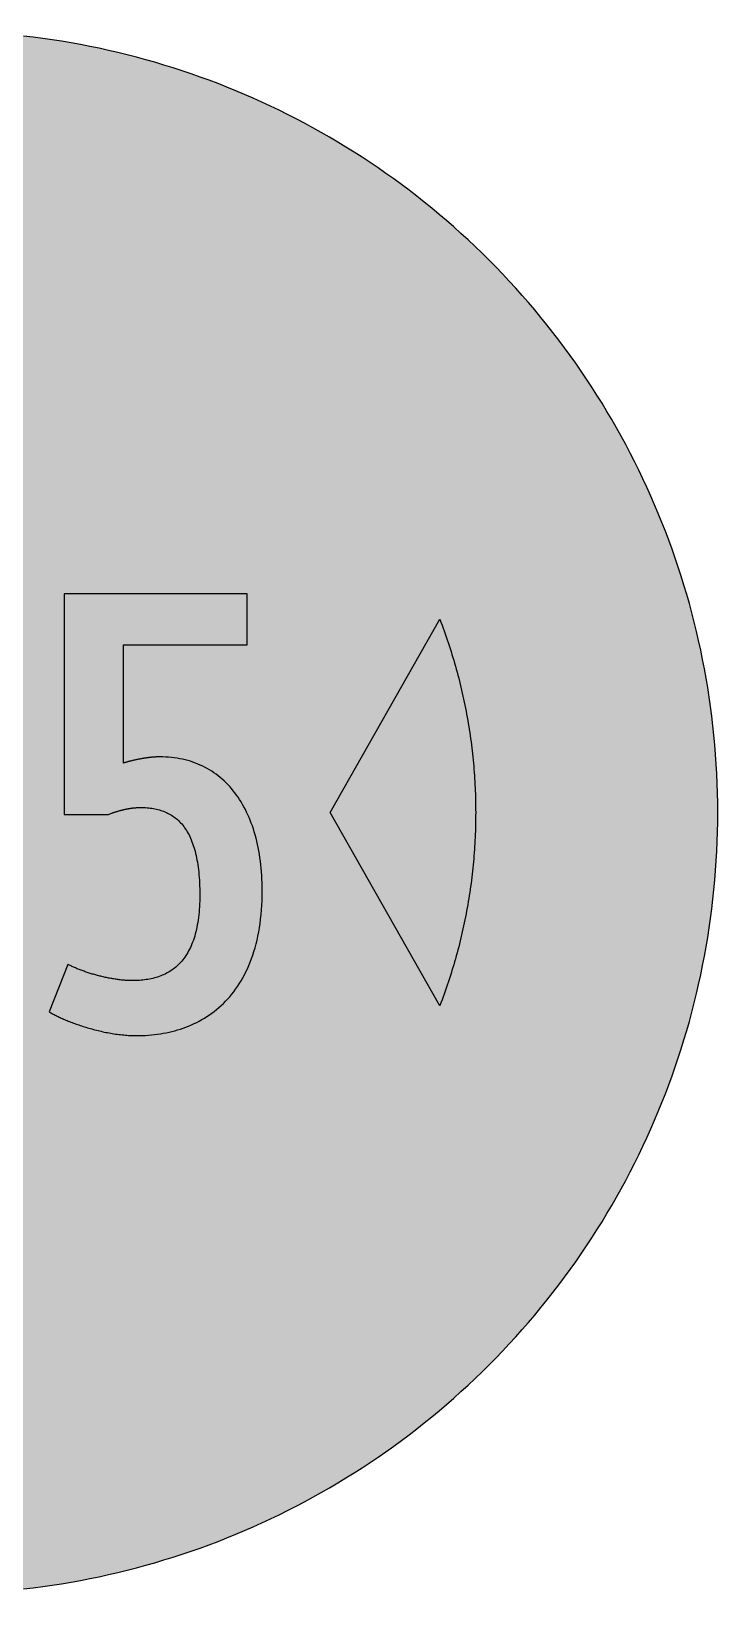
# Model space of a CAD drawing. Header units: millimetres. Extents: x 0 to 212, y 0 to 212.
# Drawn here: x 118.7 to 211.7, y 0.1 to 211.7 of the extents above; entities that cross this region are included whole.
import ezdxf

# ---------------------------------------------------------------- set-up
doc = ezdxf.new("R2010")
doc.units = ezdxf.units.MM

msp = doc.modelspace()

# ---------------------------------------------------------------- hatches: boundary and pattern name
for color, points in [(254, [(211.7189, 105.8869), (211.709, 107.2007), (211.6861, 108.5139), (211.6455, 109.8245), (211.5871, 111.1326), (211.5134, 112.4407), (211.4245, 113.7437), (211.3204, 115.0468), (211.201, 116.3447), (211.0638, 117.6426), (210.9114, 118.9355), (210.7413, 120.2258), (210.5584, 121.5136), (210.3577, 122.7988), (210.1418, 124.079), (209.9107, 125.3566), (209.6643, 126.6292), (209.4027, 127.8992), (209.1258, 129.1641), (208.8337, 130.4239), (208.5264, 131.6812), (208.2038, 132.936), (207.866, 134.1831), (207.5104, 135.4277), (207.1421, 136.6647), (206.7611, 137.8991), (206.3623, 139.1285), (205.9483, 140.3502), (205.5216, 141.5694), (205.0771, 142.781), (204.6199, 143.9901), (204.1474, 145.1915), (203.6623, 146.3853), (203.1619, 147.574), (202.6463, 148.7576), (202.1154, 149.9362), (201.5693, 151.1046), (201.0105, 152.2705), (200.439, 153.4262), (199.8523, 154.5768), (199.2503, 155.7198), (198.6356, 156.8577), (198.0057, 157.9855), (197.3605, 159.1081), (196.7052, 160.2232), (196.0321, 161.3281), (195.3489, 162.4279), (194.6504, 163.5176), (193.9366, 164.6022), (193.2102, 165.6766), (192.471, 166.7434), (191.7167, 167.8), (190.9521, 168.849), (190.1698, 169.8904), (189.3773, 170.9217), (188.5696, 171.9428), (187.7517, 172.9562), (186.9161, 173.9621), (186.0702, 174.9552), (185.2117, 175.9407), (184.338, 176.9161), (183.454, 177.8838), (182.5549, 178.8389), (181.643, 179.7837), (180.721, 180.7185), (179.7837, 181.643), (178.8389, 182.5549), (177.8838, 183.454), (176.9161, 184.338), (175.9407, 185.2117), (174.9552, 186.0702), (173.9621, 186.9161), (172.9562, 187.7492), (171.9428, 188.5696), (170.9217, 189.3773), (169.8904, 190.1698), (168.849, 190.9496), (167.8, 191.7167), (166.7408, 192.471), (165.6766, 193.2102), (164.6022, 193.9366), (163.5176, 194.6504), (162.4279, 195.3489), (161.3281, 196.0321), (160.2232, 196.7052), (159.1081, 197.3631), (157.9855, 198.0057), (156.8577, 198.6356), (155.7198, 199.2503), (154.5768, 199.8523), (153.4262, 200.439), (152.2705, 201.0131), (151.1046, 201.5719), (149.9362, 202.1154), (148.7576, 202.6463), (147.574, 203.1619), (146.3853, 203.6623), (145.1889, 204.15), (143.9875, 204.6199), (142.781, 205.0796), (141.5694, 205.5216), (140.3502, 205.9483), (139.1285, 206.3623), (137.8991, 206.7611), (136.6647, 207.1446), (135.4252, 207.5129), (134.1831, 207.866), (132.9334, 208.2038), (131.6812, 208.5264), (130.4239, 208.8337), (129.1641, 209.1284), (127.8966, 209.4052), (126.6292, 209.6668), (125.3541, 209.9132), (124.0765, 210.1444), (122.7963, 210.3603), (121.5136, 210.5584), (120.2258, 210.7438), (118.9355, 210.9114), (117.6401, 211.0638), (116.3447, 211.201), (115.0468, 211.3229), (113.7437, 211.4271), (112.4382, 211.516), (111.1326, 211.5896), (109.8245, 211.6455), (108.5113, 211.6861), (107.1982, 211.7115), (105.885, 211.7192), (104.5693, 211.7115), (103.2561, 211.6861), (101.9454, 211.6455), (100.6373, 211.5896), (99.3292, 211.516), (98.0262, 211.4271), (96.7232, 211.3229), (95.4253, 211.201), (94.1273, 211.0638), (92.8345, 210.9114), (91.5441, 210.7438), (90.2564, 210.5584), (88.9711, 210.3603), (87.691, 210.1444), (86.4133, 209.9132), (85.1408, 209.6668), (83.8708, 209.4052), (82.6059, 209.1284), (81.346, 208.8337), (80.0887, 208.5264), (78.834, 208.2038), (77.5868, 207.866), (76.3422, 207.5129), (75.1053, 207.1446), (73.8708, 206.7611), (72.6415, 206.3623), (71.4197, 205.9483), (70.2005, 205.5216), (68.9889, 205.0796), (67.7799, 204.6199), (66.5785, 204.15), (65.3847, 203.6623), (64.196, 203.1619), (63.0123, 202.6463), (61.8338, 202.1154), (60.6628, 201.5719), (59.4995, 201.0131), (58.3438, 200.439), (57.1932, 199.8523), (56.0502, 199.2503), (54.9123, 198.6356), (53.7845, 198.0057), (52.6618, 197.3631), (51.5468, 196.7052), (50.4419, 196.0321), (49.342, 195.3489), (48.2524, 194.6504), (47.1678, 193.9366), (46.0934, 193.2102), (45.0266, 192.471), (43.9699, 191.7167), (42.9209, 190.9496), (41.8795, 190.1698), (40.8483, 189.3773), (39.8272, 188.5696), (38.8137, 187.7492), (37.8079, 186.9161), (36.8148, 186.0702), (35.8292, 185.2117), (34.8539, 184.338), (33.8861, 183.454), (32.9311, 182.5549), (31.9862, 181.643), (31.049, 180.7185), (30.1269, 179.7837), (29.2151, 178.8389), (28.3159, 177.8838), (27.432, 176.9161), (26.5582, 175.9407), (25.6997, 174.9552), (24.8539, 173.9621), (24.0208, 172.9562), (23.2004, 171.9428), (22.3926, 170.9217), (21.6002, 169.8904), (20.8204, 168.849), (20.0533, 167.8), (19.2989, 166.7434), (18.5598, 165.6766), (17.8333, 164.6022), (17.1196, 163.5176), (16.4211, 162.4279), (15.7378, 161.3281), (15.0647, 160.2232), (14.4069, 159.1081), (13.7643, 157.9855), (13.1343, 156.8577), (12.5197, 155.7198), (11.9177, 154.5768), (11.3309, 153.4262), (10.7569, 152.2705), (10.1981, 151.1046), (9.6545, 149.9362), (9.1237, 148.7576), (8.6081, 147.574), (8.1077, 146.3853), (7.62, 145.1915), (7.1501, 143.9901), (6.6904, 142.781), (6.2484, 141.5694), (5.8217, 140.3502), (5.4077, 139.1285), (5.0089, 137.8991), (4.6253, 136.6647), (4.257, 135.4277), (3.904, 134.1831), (3.5662, 132.936), (3.2436, 131.6812), (2.9362, 130.4239), (2.6416, 129.1641), (2.3647, 127.8992), (2.1031, 126.6292), (1.8567, 125.3566), (1.6256, 124.079), (1.4097, 122.7988), (1.2116, 121.5136), (1.0262, 120.2258), (0.8585, 118.9355), (0.7061, 117.6426), (0.569, 116.3447), (0.447, 115.0468), (0.3429, 113.7437), (0.254, 112.4407), (0.1803, 111.1326), (0.1245, 109.8245), (0.0838, 108.5139), (0.0584, 107.2007), (0.0508, 105.885), (0.0584, 104.5718), (0.0838, 103.2586), (0.1245, 101.9454), (0.1803, 100.6373), (0.254, 99.3318), (0.3429, 98.0262), (0.447, 96.7232), (0.569, 95.4253), (0.7061, 94.1299), (0.8585, 92.8345), (1.0262, 91.5441), (1.2116, 90.2564), (1.4097, 88.9737), (1.6256, 87.6935), (1.8567, 86.4159), (2.1031, 85.1408), (2.3647, 83.8733), (2.6416, 82.6059), (2.9362, 81.346), (3.2436, 80.0887), (3.5662, 78.8365), (3.904, 77.5868), (4.257, 76.3448), (4.6253, 75.1053), (5.0089, 73.8708), (5.4077, 72.6415), (5.8217, 71.4197), (6.2484, 70.2005), (6.6904, 68.9889), (7.1501, 67.7824), (7.62, 66.581), (8.1077, 65.3847), (8.6081, 64.196), (9.1237, 63.0123), (9.6545, 61.8338), (10.1981, 60.6654), (10.7569, 59.4995), (11.3309, 58.3438), (11.9177, 57.1932), (12.5197, 56.0502), (13.1343, 54.9123), (13.7643, 53.7845), (14.4069, 52.6618), (15.0647, 51.5468), (15.7378, 50.4419), (16.4211, 49.342), (17.1196, 48.2524), (17.8333, 47.1678), (18.5598, 46.0934), (19.2989, 45.0291), (20.0533, 43.9699), (20.8204, 42.9209), (21.6002, 41.8795), (22.3926, 40.8483), (23.2004, 39.8272), (24.0208, 38.8137), (24.8539, 37.8079), (25.6997, 36.8148), (26.5582, 35.8292), (27.432, 34.8539), (28.3159, 33.8861), (29.2151, 32.9311), (30.1269, 31.9862), (31.049, 31.049), (31.9862, 30.1269), (32.9311, 29.2151), (33.8861, 28.3159), (34.8539, 27.432), (35.8292, 26.5582), (36.8148, 25.6997), (37.8079, 24.8539), (38.8137, 24.0182), (39.8272, 23.2004), (40.8483, 22.3926), (41.8795, 21.6002), (42.9209, 20.8178), (43.9699, 20.0533), (45.0266, 19.2989), (46.0934, 18.5598), (47.1678, 17.8333), (48.2524, 17.1196), (49.342, 16.4211), (50.4419, 15.7378), (51.5468, 15.0647), (52.6618, 14.4094), (53.7845, 13.7643), (54.9123, 13.1343), (56.0502, 12.5197), (57.1932, 11.9177), (58.3438, 11.3309), (59.4995, 10.7594), (60.6628, 10.2006), (61.8338, 9.6545), (63.0123, 9.1237), (64.196, 8.6081), (65.3847, 8.1077), (66.5785, 7.6225), (67.7799, 7.1501), (68.9889, 6.6929), (70.2005, 6.2484), (71.4197, 5.8217), (72.6415, 5.4077), (73.8708, 5.0089), (75.1053, 4.6279), (76.3422, 4.2596), (77.5868, 3.904), (78.834, 3.5662), (80.0887, 3.2436), (81.346, 2.9362), (82.6059, 2.6441), (83.8708, 2.3673), (85.1408, 2.1057), (86.4133, 1.8593), (87.691, 1.6281), (88.9711, 1.4122), (90.2564, 1.2116), (91.5441, 1.0287), (92.8345, 0.8585), (94.1273, 0.7061), (95.4253, 0.569), (96.7232, 0.4496), (98.0262, 0.3454), (99.3292, 0.2565), (100.6373, 0.1829), (101.9454, 0.1245), (103.2561, 0.0838), (104.5693, 0.061), (105.885, 0.0533), (107.1982, 0.061), (108.5113, 0.0838), (109.8245, 0.1245), (111.1326, 0.1829), (112.4382, 0.2565), (113.7437, 0.3454), (115.0468, 0.4496), (116.3447, 0.569), (117.6401, 0.7061), (118.9355, 0.8585), (120.2258, 1.0287), (121.5136, 1.2116), (122.7963, 1.4122), (124.0765, 1.6281), (125.3541, 1.8593), (126.6292, 2.1057), (127.8966, 2.3673), (129.1641, 2.6441), (130.4239, 2.9362), (131.6812, 3.2436), (132.9334, 3.5662), (134.1831, 3.904), (135.4252, 4.2596), (136.6647, 4.6279), (137.8991, 5.0089), (139.1285, 5.4077), (140.3502, 5.8217), (141.5694, 6.2484), (142.781, 6.6929), (143.9875, 7.1501), (145.1889, 7.6225), (146.3853, 8.1077), (147.574, 8.6081), (148.7576, 9.1237), (149.9362, 9.6545), (151.1046, 10.2006), (152.2705, 10.7594), (153.4262, 11.3309), (154.5768, 11.9177), (155.7198, 12.5197), (156.8577, 13.1343), (157.9855, 13.7643), (159.1081, 14.4094), (160.2232, 15.0647), (161.3281, 15.7378), (162.4279, 16.4211), (163.5176, 17.1196), (164.6022, 17.8333), (165.6766, 18.5598), (166.7408, 19.2989), (167.8, 20.0533), (168.849, 20.8178), (169.8904, 21.6002), (170.9217, 22.3926), (171.9428, 23.2004), (172.9562, 24.0182), (173.9621, 24.8539), (174.9552, 25.6997), (175.9407, 26.5582), (176.9161, 27.432), (177.8838, 28.3159), (178.8389, 29.2151), (179.7837, 30.1269), (180.721, 31.049), (181.643, 31.9862), (182.5549, 32.9311), (183.454, 33.8861), (184.338, 34.8539), (185.2117, 35.8292), (186.0702, 36.8148), (186.9161, 37.8079), (187.7517, 38.8137), (188.5696, 39.8272), (189.3773, 40.8483), (190.1698, 41.8795), (190.9521, 42.9209), (191.7167, 43.9699), (192.471, 45.0291), (193.2102, 46.0934), (193.9366, 47.1678), (194.6504, 48.2524), (195.3489, 49.342), (196.0321, 50.4419), (196.7052, 51.5468), (197.3605, 52.6618), (198.0057, 53.7845), (198.6356, 54.9123), (199.2503, 56.0502), (199.8523, 57.1932), (200.439, 58.3438), (201.0105, 59.4995), (201.5693, 60.6654), (202.1154, 61.8338), (202.6463, 63.0123), (203.1619, 64.196), (203.6623, 65.3847), (204.1474, 66.581), (204.6199, 67.7824), (205.0771, 68.9889), (205.5216, 70.2005), (205.9483, 71.4197), (206.3623, 72.6415), (206.7611, 73.8708), (207.1421, 75.1053), (207.5104, 76.3448), (207.866, 77.5868), (208.2038, 78.8365), (208.5264, 80.0887), (208.8337, 81.346), (209.1258, 82.6059), (209.4027, 83.8733), (209.6643, 85.1408), (209.9107, 86.4159), (210.1418, 87.6935), (210.3577, 88.9737), (210.5584, 90.2564), (210.7413, 91.5441), (210.9114, 92.8345), (211.0638, 94.1299), (211.201, 95.4253), (211.3204, 96.7232), (211.4245, 98.0262), (211.5134, 99.3318), (211.5871, 100.6373), (211.6455, 101.9454), (211.6861, 103.2586), (211.709, 104.5718), (211.7166, 105.885)]), (59, [(147.9518, 128.5776), (147.9518, 135.5203), (123.1441, 135.5203), (123.1441, 105.6319), (129.1551, 105.6319), (129.2327, 105.6615), (129.3114, 105.6919), (129.3901, 105.7224), (129.4689, 105.7529), (129.5476, 105.7808), (129.6264, 105.8113), (129.7026, 105.8393), (129.7813, 105.8647), (129.8575, 105.8926), (129.9337, 105.918), (130.0099, 105.9434), (130.0861, 105.9688), (130.1623, 105.9917), (130.2385, 106.0171), (130.3147, 106.0399), (130.3884, 106.0628), (130.462, 106.0831), (130.5382, 106.106), (130.6119, 106.1263), (130.683, 106.1466), (130.7567, 106.1669), (130.8303, 106.1872), (130.9014, 106.205), (130.9751, 106.2228), (131.0462, 106.2406), (131.1173, 106.2584), (131.1885, 106.2761), (131.257, 106.2914), (131.3282, 106.3066), (131.3967, 106.3219), (131.4679, 106.3371), (131.5364, 106.3498), (131.605, 106.365), (131.6711, 106.3777), (131.7396, 106.3904), (131.8057, 106.4031), (131.8717, 106.4133), (131.9378, 106.426), (132.0038, 106.4362), (132.0698, 106.4463), (132.1333, 106.4565), (132.1968, 106.4666), (132.2603, 106.4743), (132.3238, 106.4819), (132.3873, 106.492), (132.4483, 106.4971), (132.5118, 106.5047), (132.5728, 106.5124), (132.6312, 106.5174), (132.6921, 106.5251), (132.7506, 106.5301), (132.8115, 106.5352), (132.8699, 106.5378), (132.9258, 106.5428), (132.9842, 106.5479), (133.0401, 106.5505), (133.096, 106.553), (133.1519, 106.5555), (133.2078, 106.5581), (133.2611, 106.5581), (133.3144, 106.5606), (133.3678, 106.5606), (133.4211, 106.5632), (133.4719, 106.5632), (133.7005, 106.5606), (133.9291, 106.553), (134.1526, 106.5428), (134.3736, 106.5276), (134.5895, 106.5073), (134.8054, 106.4844), (135.0188, 106.4539), (135.2271, 106.4209), (135.4353, 106.3828), (135.6385, 106.3396), (135.8392, 106.2914), (136.0373, 106.238), (136.2329, 106.1796), (136.4259, 106.1161), (136.6139, 106.0475), (136.8019, 105.9713), (136.9847, 105.8926), (137.1625, 105.8088), (137.3403, 105.7173), (137.5131, 105.6208), (137.6832, 105.5192), (137.8509, 105.41), (138.016, 105.2982), (138.176, 105.1789), (138.3309, 105.0519), (138.4859, 104.9223), (138.6357, 104.7826), (138.7831, 104.6404), (138.9253, 104.4905), (139.065, 104.333), (139.2022, 104.1705), (139.3342, 104.0003), (139.4638, 103.825), (139.5908, 103.6422), (139.7127, 103.4542), (139.8295, 103.2561), (139.9438, 103.0554), (140.0556, 102.8446), (140.1623, 102.6262), (140.2639, 102.4026), (140.3629, 102.1715), (140.4595, 101.9327), (140.5509, 101.6889), (140.6398, 101.4349), (140.7211, 101.1733), (140.8024, 100.9066), (140.876, 100.6297), (140.9497, 100.3478), (141.0157, 100.0557), (141.0792, 99.7585), (141.1376, 99.4512), (141.1935, 99.1362), (141.2443, 98.8136), (141.29, 98.4809), (141.3332, 98.1431), (141.3713, 97.7951), (141.4043, 97.4395), (141.4323, 97.0763), (141.4577, 96.7029), (141.478, 96.3219), (141.4932, 95.9307), (141.5059, 95.5319), (141.5136, 95.1255), (141.5161, 94.709), (141.511, 94.2975), (141.5034, 93.8936), (141.4882, 93.4999), (141.4704, 93.1139), (141.445, 92.7379), (141.4145, 92.3696), (141.3789, 92.009), (141.3383, 91.6584), (141.29, 91.3155), (141.2392, 90.9803), (141.1834, 90.6551), (141.1199, 90.3376), (141.0538, 90.0278), (140.9827, 89.7255), (140.9065, 89.4334), (140.8252, 89.1464), (140.7389, 88.867), (140.6474, 88.5977), (140.5509, 88.3336), (140.4518, 88.0796), (140.3477, 87.8307), (140.2385, 87.5919), (140.1242, 87.3582), (140.0048, 87.1322), (139.8829, 86.9137), (139.7559, 86.7004), (139.6263, 86.4972), (139.4917, 86.299), (139.352, 86.1085), (139.2098, 85.9231), (139.0625, 85.7453), (138.9126, 85.5751), (138.7577, 85.41), (138.5976, 85.2526), (138.4351, 85.1002), (138.27, 84.9554), (138.0998, 84.8157), (137.9271, 84.6836), (137.7518, 84.5566), (137.5715, 84.4347), (137.3886, 84.3204), (137.2006, 84.2112), (137.0101, 84.107), (136.8171, 84.008), (136.6215, 83.9165), (136.4234, 83.8302), (136.2202, 83.7489), (136.0145, 83.6727), (135.8062, 83.6016), (135.5954, 83.5355), (135.382, 83.4746), (135.1636, 83.4187), (134.9451, 83.3679), (134.7241, 83.3222), (134.4981, 83.279), (134.272, 83.2434), (134.0409, 83.2104), (133.8097, 83.1825), (133.5761, 83.1596), (133.3398, 83.1418), (133.1011, 83.1266), (132.8598, 83.1164), (132.6159, 83.1113), (132.3721, 83.1088), (132.2426, 83.1088), (132.1156, 83.1113), (131.9835, 83.1164), (131.8514, 83.1215), (131.7168, 83.1266), (131.5822, 83.1342), (131.4475, 83.1444), (131.3104, 83.1545), (131.1707, 83.1672), (131.031, 83.1799), (130.8913, 83.1952), (130.749, 83.2104), (130.6068, 83.2282), (130.4646, 83.246), (130.3198, 83.2663), (130.175, 83.2866), (130.0302, 83.3095), (129.8854, 83.3323), (129.7381, 83.3552), (129.5908, 83.3806), (129.446, 83.4085), (129.2987, 83.4365), (129.1488, 83.4644), (129.0015, 83.4923), (128.8542, 83.5254), (128.7069, 83.5558), (128.5596, 83.5889), (128.4097, 83.6219), (128.2624, 83.6574), (128.1151, 83.693), (127.9677, 83.7286), (127.8204, 83.7667), (127.6731, 83.8048), (127.5283, 83.8429), (127.3835, 83.8835), (127.2362, 83.9241), (127.0914, 83.9648), (126.9492, 84.008), (126.807, 84.0511), (126.6622, 84.0943), (126.5225, 84.1375), (126.3802, 84.1832), (126.2431, 84.2289), (126.1034, 84.2747), (125.9662, 84.3229), (125.8291, 84.3712), (125.6944, 84.4194), (125.5624, 84.4677), (125.4303, 84.516), (125.2982, 84.5668), (125.1687, 84.6176), (125.0417, 84.6684), (124.9147, 84.7192), (124.7902, 84.7725), (124.6683, 84.8233), (124.5464, 84.8766), (124.427, 84.93), (124.3101, 84.9833), (124.1958, 85.0367), (124.0815, 85.0925), (123.9723, 85.1459), (123.8631, 85.2018), (123.7564, 85.2551), (123.6523, 85.311), (121.1132, 78.8772), (121.2139, 78.8162), (121.318, 78.7552), (121.4298, 78.6943), (121.5415, 78.6308), (121.6609, 78.5673), (121.7828, 78.5038), (121.9073, 78.4377), (122.0368, 78.3742), (122.1715, 78.3082), (122.3086, 78.2422), (122.4483, 78.1736), (122.5931, 78.1075), (122.7404, 78.0415), (122.8903, 77.9729), (123.0452, 77.9043), (123.2027, 77.8383), (123.3627, 77.7697), (123.5253, 77.7037), (123.6929, 77.6351), (123.8606, 77.5665), (124.0333, 77.5005), (124.2085, 77.4344), (124.3838, 77.3659), (124.5641, 77.2998), (124.747, 77.2338), (124.9324, 77.1703), (125.1179, 77.1042), (125.3084, 77.0407), (125.4989, 76.9772), (125.6919, 76.9137), (125.8875, 76.8528), (126.0856, 76.7918), (126.2863, 76.7309), (126.4869, 76.6724), (126.6901, 76.614), (126.8933, 76.5581), (127.0991, 76.5023), (127.3073, 76.4489), (127.5156, 76.3956), (127.7264, 76.3422), (127.9373, 76.2914), (128.1506, 76.2432), (128.364, 76.1949), (128.5773, 76.1492), (128.7932, 76.106), (129.0091, 76.0628), (129.2276, 76.0222), (129.446, 75.9841), (129.6645, 75.946), (129.8829, 75.9104), (130.1039, 75.8774), (130.3223, 75.8469), (130.5433, 75.819), (130.7643, 75.7911), (130.9853, 75.7682), (131.2037, 75.7453), (131.4247, 75.725), (131.6457, 75.7098), (131.8666, 75.6945), (132.0876, 75.6818), (132.3061, 75.6717), (132.527, 75.6641), (132.7455, 75.6615), (132.9639, 75.659), (133.3678, 75.6641), (133.7716, 75.6742), (134.1755, 75.6945), (134.5794, 75.7199), (134.9807, 75.7555), (135.3795, 75.7961), (135.7782, 75.8469), (136.1745, 75.9054), (136.5707, 75.9739), (136.9619, 76.0476), (137.353, 76.1314), (137.7417, 76.2254), (138.1277, 76.3245), (138.5113, 76.4337), (138.8897, 76.5531), (139.2657, 76.6801), (139.639, 76.8172), (140.0099, 76.962), (140.3756, 77.1169), (140.7389, 77.282), (141.097, 77.4548), (141.4501, 77.6402), (141.798, 77.8332), (142.1435, 78.0339), (142.4838, 78.2472), (142.8191, 78.4708), (143.1493, 78.7019), (143.4719, 78.9457), (143.7919, 79.1972), (144.1044, 79.4614), (144.4117, 79.7357), (144.7114, 80.0202), (145.0061, 80.3148), (145.2931, 80.6196), (145.575, 80.9371), (145.8493, 81.2648), (146.116, 81.6026), (146.3777, 81.9531), (146.6291, 82.3138), (146.8755, 82.6872), (147.1117, 83.0707), (147.3403, 83.4669), (147.5613, 83.8733), (147.7747, 84.2924), (147.9779, 84.7242), (148.1734, 85.1662), (148.3589, 85.6209), (148.5367, 86.0882), (148.7043, 86.5683), (148.8643, 87.061), (149.0116, 87.564), (149.1513, 88.0821), (149.2809, 88.6104), (149.3977, 89.154), (149.5069, 89.7077), (149.6035, 90.2767), (149.6924, 90.8583), (149.766, 91.4527), (149.8321, 92.0598), (149.8854, 92.6821), (149.926, 93.3171), (149.9565, 93.9648), (149.9743, 94.6277), (149.9819, 95.3033), (149.9768, 95.824), (149.9667, 96.3371), (149.9464, 96.8451), (149.921, 97.348), (149.8854, 97.8433), (149.8448, 98.331), (149.7965, 98.8136), (149.7381, 99.2886), (149.6746, 99.7585), (149.6035, 100.2208), (149.5247, 100.6754), (149.4409, 101.125), (149.3469, 101.567), (149.2479, 102.0013), (149.1412, 102.428), (149.0269, 102.8471), (148.905, 103.2612), (148.778, 103.6676), (148.6433, 104.0663), (148.5011, 104.4575), (148.3512, 104.841), (148.1963, 105.217), (148.0337, 105.5853), (147.8661, 105.9459), (147.6908, 106.299), (147.508, 106.6444), (147.32, 106.9823), (147.1244, 107.3125), (146.9212, 107.635), (146.7129, 107.9475), (146.4996, 108.2548), (146.2786, 108.552), (146.05, 108.8415), (145.8163, 109.1235), (145.5776, 109.3953), (145.3312, 109.662), (145.0772, 109.916), (144.8206, 110.1649), (144.5565, 110.4036), (144.2847, 110.6348), (144.0078, 110.8558), (143.7259, 111.0691), (143.4389, 111.2749), (143.1442, 111.4704), (142.8445, 111.6559), (142.5372, 111.8337), (142.2273, 112.0013), (141.9098, 112.1613), (141.5872, 112.3112), (141.2596, 112.4534), (140.9243, 112.583), (140.5839, 112.7074), (140.241, 112.8192), (139.8905, 112.9233), (139.5349, 113.0173), (139.1717, 113.1011), (138.8059, 113.1748), (138.4351, 113.2408), (138.0566, 113.2942), (137.6756, 113.3399), (137.2895, 113.3754), (136.8958, 113.4008), (136.4996, 113.4161), (136.0957, 113.4212), (136.0322, 113.4212), (135.9687, 113.4186), (135.9027, 113.4186), (135.8341, 113.4161), (135.7681, 113.4135), (135.6995, 113.411), (135.6284, 113.4085), (135.5598, 113.4059), (135.4887, 113.4008), (135.4176, 113.3958), (135.3439, 113.3907), (135.2702, 113.3856), (135.1966, 113.3805), (135.1229, 113.3729), (135.0467, 113.3678), (134.9731, 113.3602), (134.8969, 113.3526), (134.8181, 113.345), (134.7419, 113.3348), (134.6632, 113.3272), (134.587, 113.317), (134.5082, 113.3069), (134.4295, 113.2967), (134.3508, 113.2865), (134.2695, 113.2764), (134.1907, 113.2637), (134.1095, 113.2535), (134.0282, 113.2408), (133.9494, 113.2281), (133.8682, 113.2154), (133.7869, 113.2002), (133.7056, 113.1875), (133.6243, 113.1748), (133.543, 113.1595), (133.4618, 113.1443), (133.3779, 113.1291), (133.2967, 113.1138), (133.2154, 113.0986), (133.1341, 113.0808), (133.0528, 113.0656), (132.9715, 113.0478), (132.8903, 113.03), (132.809, 113.0122), (132.7277, 112.9944), (132.6464, 112.9767), (132.5677, 112.9589), (132.4864, 112.9386), (132.4051, 112.9208), (132.3264, 112.9005), (132.2476, 112.8801), (132.1689, 112.8598), (132.0902, 112.8395), (132.0114, 112.8192), (131.9327, 112.7989), (131.8565, 112.776), (131.7803, 112.7557), (131.7041, 112.7328), (131.6279, 112.7125), (131.5517, 112.6896), (131.478, 112.6668), (131.4044, 112.6439), (131.3307, 112.6211), (131.2596, 112.5982), (131.1859, 112.5728), (131.1878, 128.5776)]), (59, [(159.2005, 105.8869), (174.0613, 132.0557), (174.2084, 131.6634), (174.3558, 131.2697), (174.5005, 130.876), (174.6428, 130.4823), (174.7825, 130.0886), (174.9196, 129.6924), (175.0568, 129.2962), (175.1889, 128.8999), (175.3184, 128.5011), (175.448, 128.1024), (175.575, 127.7036), (175.6969, 127.3048), (175.8188, 126.9035), (175.9382, 126.5022), (176.055, 126.1008), (176.1693, 125.6995), (176.2811, 125.2982), (176.3928, 124.8943), (176.4995, 124.4905), (176.6062, 124.0866), (176.7078, 123.6802), (176.8094, 123.2764), (176.9059, 122.87), (177.0024, 122.4636), (177.0964, 122.0546), (177.1879, 121.6482), (177.2768, 121.2393), (177.3631, 120.8303), (177.4469, 120.4214), (177.5308, 120.0125), (177.6095, 119.6035), (177.6857, 119.192), (177.7619, 118.7831), (177.833, 118.3716), (177.9041, 117.9601), (177.9727, 117.5461), (178.0388, 117.1346), (178.0997, 116.7206), (178.1607, 116.3091), (178.2191, 115.8951), (178.275, 115.4811), (178.3309, 115.0671), (178.3817, 114.6531), (178.4299, 114.2365), (178.4756, 113.8225), (178.5214, 113.4059), (178.562, 112.9894), (178.6026, 112.5753), (178.6382, 112.1588), (178.6738, 111.7422), (178.7068, 111.3231), (178.7373, 110.9066), (178.7652, 110.49), (178.7881, 110.0709), (178.8109, 109.6543), (178.8312, 109.2352), (178.8516, 108.8187), (178.8668, 108.3996), (178.8795, 107.9805), (178.8897, 107.5614), (178.8973, 107.1423), (178.9049, 106.7232), (178.9074, 106.3041), (178.91, 105.885), (178.9074, 105.4659), (178.9049, 105.0468), (178.8973, 104.6277), (178.8897, 104.2086), (178.8795, 103.7895), (178.8668, 103.3704), (178.8516, 102.9538), (178.8312, 102.5347), (178.8109, 102.1156), (178.7881, 101.6991), (178.7652, 101.28), (178.7373, 100.8634), (178.7068, 100.4468), (178.6738, 100.0303), (178.6382, 99.6137), (178.6026, 99.1972), (178.562, 98.7806), (178.5214, 98.364), (178.4756, 97.9475), (178.4299, 97.5335), (178.3817, 97.1194), (178.3309, 96.7029), (178.275, 96.2889), (178.2191, 95.8748), (178.1607, 95.4608), (178.0997, 95.0493), (178.0388, 94.6353), (177.9727, 94.2238), (177.9041, 93.8098), (177.833, 93.3983), (177.7619, 92.9869), (177.6857, 92.5779), (177.6095, 92.1664), (177.5308, 91.7575), (177.4469, 91.346), (177.3631, 90.9371), (177.2768, 90.5307), (177.1879, 90.1217), (177.0964, 89.7128), (177.0024, 89.3064), (176.9059, 88.9), (176.8094, 88.4936), (176.7078, 88.0897), (176.6062, 87.6833), (176.4995, 87.2795), (176.3928, 86.8756), (176.2811, 86.4718), (176.1693, 86.0704), (176.055, 85.6666), (175.9382, 85.2653), (175.8188, 84.8665), (175.6969, 84.4652), (175.575, 84.0664), (175.448, 83.6676), (175.3184, 83.2688), (175.1889, 82.87), (175.0568, 82.4738), (174.9196, 82.0776), (174.7825, 81.6813), (174.6428, 81.2876), (174.5005, 80.8939), (174.3558, 80.5002), (174.2084, 80.1065), (174.0611, 79.7154)])]:
    msp.add_hatch(color=color).paths.add_polyline_path(points)

# ---------------------------------------------------------------- linework, layer by layer
at = {"color": 254}
for points in [[(211.7189, 105.8869), (211.709, 107.2007), (211.6861, 108.5139), (211.6455, 109.8245), (211.5871, 111.1326), (211.5134, 112.4407), (211.4245, 113.7437), (211.3204, 115.0468), (211.201, 116.3447), (211.0638, 117.6426), (210.9114, 118.9355), (210.7413, 120.2258), (210.5584, 121.5136), (210.3577, 122.7988), (210.1418, 124.079), (209.9107, 125.3566), (209.6643, 126.6292), (209.4027, 127.8992), (209.1258, 129.1641), (208.8337, 130.4239), (208.5264, 131.6812), (208.2038, 132.936), (207.866, 134.1831), (207.5104, 135.4277), (207.1421, 136.6647), (206.7611, 137.8991), (206.3623, 139.1285), (205.9483, 140.3502), (205.5216, 141.5694), (205.0771, 142.781), (204.6199, 143.9901), (204.1474, 145.1915), (203.6623, 146.3853), (203.1619, 147.574), (202.6463, 148.7576), (202.1154, 149.9362), (201.5693, 151.1046), (201.0105, 152.2705), (200.439, 153.4262), (199.8523, 154.5768), (199.2503, 155.7198), (198.6356, 156.8577), (198.0057, 157.9855), (197.3605, 159.1081), (196.7052, 160.2232), (196.0321, 161.3281), (195.3489, 162.4279), (194.6504, 163.5176), (193.9366, 164.6022), (193.2102, 165.6766), (192.471, 166.7434), (191.7167, 167.8), (190.9521, 168.849), (190.1698, 169.8904), (189.3773, 170.9217), (188.5696, 171.9428), (187.7517, 172.9562), (186.9161, 173.9621), (186.0702, 174.9552), (185.2117, 175.9407), (184.338, 176.9161), (183.454, 177.8838), (182.5549, 178.8389), (181.643, 179.7837), (180.721, 180.7185), (179.7837, 181.643), (178.8389, 182.5549), (177.8838, 183.454), (176.9161, 184.338), (175.9407, 185.2117), (174.9552, 186.0702), (173.9621, 186.9161), (172.9562, 187.7492), (171.9428, 188.5696), (170.9217, 189.3773), (169.8904, 190.1698), (168.849, 190.9496), (167.8, 191.7167), (166.7408, 192.471), (165.6766, 193.2102), (164.6022, 193.9366), (163.5176, 194.6504), (162.4279, 195.3489), (161.3281, 196.0321), (160.2232, 196.7052), (159.1081, 197.3631), (157.9855, 198.0057), (156.8577, 198.6356), (155.7198, 199.2503), (154.5768, 199.8523), (153.4262, 200.439), (152.2705, 201.0131), (151.1046, 201.5719), (149.9362, 202.1154), (148.7576, 202.6463), (147.574, 203.1619), (146.3853, 203.6623), (145.1889, 204.15), (143.9875, 204.6199), (142.781, 205.0796), (141.5694, 205.5216), (140.3502, 205.9483), (139.1285, 206.3623), (137.8991, 206.7611), (136.6647, 207.1446), (135.4252, 207.5129), (134.1831, 207.866), (132.9334, 208.2038), (131.6812, 208.5264), (130.4239, 208.8337), (129.1641, 209.1284), (127.8966, 209.4052), (126.6292, 209.6668), (125.3541, 209.9132), (124.0765, 210.1444), (122.7963, 210.3603), (121.5136, 210.5584), (120.2258, 210.7438), (118.9355, 210.9114), (117.6401, 211.0638)], [(117.6401, 0.7061), (118.9355, 0.8585), (120.2258, 1.0287), (121.5136, 1.2116), (122.7963, 1.4122), (124.0765, 1.6281), (125.3541, 1.8593), (126.6292, 2.1057), (127.8966, 2.3673), (129.1641, 2.6441), (130.4239, 2.9362), (131.6812, 3.2436), (132.9334, 3.5662), (134.1831, 3.904), (135.4252, 4.2596), (136.6647, 4.6279), (137.8991, 5.0089), (139.1285, 5.4077), (140.3502, 5.8217), (141.5694, 6.2484), (142.781, 6.6929), (143.9875, 7.1501), (145.1889, 7.6225), (146.3853, 8.1077), (147.574, 8.6081), (148.7576, 9.1237), (149.9362, 9.6545), (151.1046, 10.2006), (152.2705, 10.7594), (153.4262, 11.3309), (154.5768, 11.9177), (155.7198, 12.5197), (156.8577, 13.1343), (157.9855, 13.7643), (159.1081, 14.4094), (160.2232, 15.0647), (161.3281, 15.7378), (162.4279, 16.4211), (163.5176, 17.1196), (164.6022, 17.8333), (165.6766, 18.5598), (166.7408, 19.2989), (167.8, 20.0533), (168.849, 20.8178), (169.8904, 21.6002), (170.9217, 22.3926), (171.9428, 23.2004), (172.9562, 24.0182), (173.9621, 24.8539), (174.9552, 25.6997), (175.9407, 26.5582), (176.9161, 27.432), (177.8838, 28.3159), (178.8389, 29.2151), (179.7837, 30.1269), (180.721, 31.049), (181.643, 31.9862), (182.5549, 32.9311), (183.454, 33.8861), (184.338, 34.8539), (185.2117, 35.8292), (186.0702, 36.8148), (186.9161, 37.8079), (187.7517, 38.8137), (188.5696, 39.8272), (189.3773, 40.8483), (190.1698, 41.8795), (190.9521, 42.9209), (191.7167, 43.9699), (192.471, 45.0291), (193.2102, 46.0934), (193.9366, 47.1678), (194.6504, 48.2524), (195.3489, 49.342), (196.0321, 50.4419), (196.7052, 51.5468), (197.3605, 52.6618), (198.0057, 53.7845), (198.6356, 54.9123), (199.2503, 56.0502), (199.8523, 57.1932), (200.439, 58.3438), (201.0105, 59.4995), (201.5693, 60.6654), (202.1154, 61.8338), (202.6463, 63.0123), (203.1619, 64.196), (203.6623, 65.3847), (204.1474, 66.581), (204.6199, 67.7824), (205.0771, 68.9889), (205.5216, 70.2005), (205.9483, 71.4197), (206.3623, 72.6415), (206.7611, 73.8708), (207.1421, 75.1053), (207.5104, 76.3448), (207.866, 77.5868), (208.2038, 78.8365), (208.5264, 80.0887), (208.8337, 81.346), (209.1258, 82.6059), (209.4027, 83.8733), (209.6643, 85.1408), (209.9107, 86.4159), (210.1418, 87.6935), (210.3577, 88.9737), (210.5584, 90.2564), (210.7413, 91.5441), (210.9114, 92.8345), (211.0638, 94.1299), (211.201, 95.4253), (211.3204, 96.7232), (211.4245, 98.0262), (211.5134, 99.3318), (211.5871, 100.6373), (211.6455, 101.9454), (211.6861, 103.2586), (211.709, 104.5718), (211.7166, 105.885), (211.7189, 105.8869)]]:
    msp.add_lwpolyline(points, dxfattribs=at)
at = {"color": 59}
for points in [[(147.9518, 128.5776), (147.9518, 135.5203), (123.1441, 135.5203), (123.1441, 105.6319), (129.1551, 105.6319), (129.2327, 105.6615), (129.3114, 105.6919), (129.3901, 105.7224), (129.4689, 105.7529), (129.5476, 105.7808), (129.6264, 105.8113), (129.7026, 105.8393), (129.7813, 105.8647), (129.8575, 105.8926), (129.9337, 105.918), (130.0099, 105.9434), (130.0861, 105.9688), (130.1623, 105.9917), (130.2385, 106.0171), (130.3147, 106.0399), (130.3884, 106.0628), (130.462, 106.0831), (130.5382, 106.106), (130.6119, 106.1263), (130.683, 106.1466), (130.7567, 106.1669), (130.8303, 106.1872), (130.9014, 106.205), (130.9751, 106.2228), (131.0462, 106.2406), (131.1173, 106.2584), (131.1885, 106.2761), (131.257, 106.2914), (131.3282, 106.3066), (131.3967, 106.3219), (131.4679, 106.3371), (131.5364, 106.3498), (131.605, 106.365), (131.6711, 106.3777), (131.7396, 106.3904), (131.8057, 106.4031), (131.8717, 106.4133), (131.9378, 106.426), (132.0038, 106.4362), (132.0698, 106.4463), (132.1333, 106.4565), (132.1968, 106.4666), (132.2603, 106.4743), (132.3238, 106.4819), (132.3873, 106.492), (132.4483, 106.4971), (132.5118, 106.5047), (132.5728, 106.5124), (132.6312, 106.5174), (132.6921, 106.5251), (132.7506, 106.5301), (132.8115, 106.5352), (132.8699, 106.5378), (132.9258, 106.5428), (132.9842, 106.5479), (133.0401, 106.5505), (133.096, 106.553), (133.1519, 106.5555), (133.2078, 106.5581), (133.2611, 106.5581), (133.3144, 106.5606), (133.3678, 106.5606), (133.4211, 106.5632), (133.4719, 106.5632), (133.7005, 106.5606), (133.9291, 106.553), (134.1526, 106.5428), (134.3736, 106.5276), (134.5895, 106.5073), (134.8054, 106.4844), (135.0188, 106.4539), (135.2271, 106.4209), (135.4353, 106.3828), (135.6385, 106.3396), (135.8392, 106.2914), (136.0373, 106.238), (136.2329, 106.1796), (136.4259, 106.1161), (136.6139, 106.0475), (136.8019, 105.9713), (136.9847, 105.8926), (137.1625, 105.8088), (137.3403, 105.7173), (137.5131, 105.6208), (137.6832, 105.5192), (137.8509, 105.41), (138.016, 105.2982), (138.176, 105.1789), (138.3309, 105.0519), (138.4859, 104.9223), (138.6357, 104.7826), (138.7831, 104.6404), (138.9253, 104.4905), (139.065, 104.333), (139.2022, 104.1705), (139.3342, 104.0003), (139.4638, 103.825), (139.5908, 103.6422), (139.7127, 103.4542), (139.8295, 103.2561), (139.9438, 103.0554), (140.0556, 102.8446), (140.1623, 102.6262), (140.2639, 102.4026), (140.3629, 102.1715), (140.4595, 101.9327), (140.5509, 101.6889), (140.6398, 101.4349), (140.7211, 101.1733), (140.8024, 100.9066), (140.876, 100.6297), (140.9497, 100.3478), (141.0157, 100.0557), (141.0792, 99.7585), (141.1376, 99.4512), (141.1935, 99.1362), (141.2443, 98.8136), (141.29, 98.4809), (141.3332, 98.1431), (141.3713, 97.7951), (141.4043, 97.4395), (141.4323, 97.0763), (141.4577, 96.7029), (141.478, 96.3219), (141.4932, 95.9307), (141.5059, 95.5319), (141.5136, 95.1255), (141.5161, 94.709), (141.511, 94.2975), (141.5034, 93.8936), (141.4882, 93.4999), (141.4704, 93.1139), (141.445, 92.7379), (141.4145, 92.3696), (141.3789, 92.009), (141.3383, 91.6584), (141.29, 91.3155), (141.2392, 90.9803), (141.1834, 90.6551), (141.1199, 90.3376), (141.0538, 90.0278), (140.9827, 89.7255), (140.9065, 89.4334), (140.8252, 89.1464), (140.7389, 88.867), (140.6474, 88.5977), (140.5509, 88.3336), (140.4518, 88.0796), (140.3477, 87.8307), (140.2385, 87.5919), (140.1242, 87.3582), (140.0048, 87.1322), (139.8829, 86.9137), (139.7559, 86.7004), (139.6263, 86.4972), (139.4917, 86.299), (139.352, 86.1085), (139.2098, 85.9231), (139.0625, 85.7453), (138.9126, 85.5751), (138.7577, 85.41), (138.5976, 85.2526), (138.4351, 85.1002), (138.27, 84.9554), (138.0998, 84.8157), (137.9271, 84.6836), (137.7518, 84.5566), (137.5715, 84.4347), (137.3886, 84.3204), (137.2006, 84.2112), (137.0101, 84.107), (136.8171, 84.008), (136.6215, 83.9165), (136.4234, 83.8302), (136.2202, 83.7489), (136.0145, 83.6727), (135.8062, 83.6016), (135.5954, 83.5355), (135.382, 83.4746), (135.1636, 83.4187), (134.9451, 83.3679), (134.7241, 83.3222), (134.4981, 83.279), (134.272, 83.2434), (134.0409, 83.2104), (133.8097, 83.1825), (133.5761, 83.1596), (133.3398, 83.1418), (133.1011, 83.1266), (132.8598, 83.1164), (132.6159, 83.1113), (132.3721, 83.1088), (132.2426, 83.1088), (132.1156, 83.1113), (131.9835, 83.1164), (131.8514, 83.1215), (131.7168, 83.1266), (131.5822, 83.1342), (131.4475, 83.1444), (131.3104, 83.1545), (131.1707, 83.1672), (131.031, 83.1799), (130.8913, 83.1952), (130.749, 83.2104), (130.6068, 83.2282), (130.4646, 83.246), (130.3198, 83.2663), (130.175, 83.2866), (130.0302, 83.3095), (129.8854, 83.3323), (129.7381, 83.3552), (129.5908, 83.3806), (129.446, 83.4085), (129.2987, 83.4365), (129.1488, 83.4644), (129.0015, 83.4923), (128.8542, 83.5254), (128.7069, 83.5558), (128.5596, 83.5889), (128.4097, 83.6219), (128.2624, 83.6574), (128.1151, 83.693), (127.9677, 83.7286), (127.8204, 83.7667), (127.6731, 83.8048), (127.5283, 83.8429), (127.3835, 83.8835), (127.2362, 83.9241), (127.0914, 83.9648), (126.9492, 84.008), (126.807, 84.0511), (126.6622, 84.0943), (126.5225, 84.1375), (126.3802, 84.1832), (126.2431, 84.2289), (126.1034, 84.2747), (125.9662, 84.3229), (125.8291, 84.3712), (125.6944, 84.4194), (125.5624, 84.4677), (125.4303, 84.516), (125.2982, 84.5668), (125.1687, 84.6176), (125.0417, 84.6684), (124.9147, 84.7192), (124.7902, 84.7725), (124.6683, 84.8233), (124.5464, 84.8766), (124.427, 84.93), (124.3101, 84.9833), (124.1958, 85.0367), (124.0815, 85.0925), (123.9723, 85.1459), (123.8631, 85.2018), (123.7564, 85.2551), (123.6523, 85.311), (121.1132, 78.8772), (121.2139, 78.8162), (121.318, 78.7552), (121.4298, 78.6943), (121.5415, 78.6308), (121.6609, 78.5673), (121.7828, 78.5038), (121.9073, 78.4377), (122.0368, 78.3742), (122.1715, 78.3082), (122.3086, 78.2422), (122.4483, 78.1736), (122.5931, 78.1075), (122.7404, 78.0415), (122.8903, 77.9729), (123.0452, 77.9043), (123.2027, 77.8383), (123.3627, 77.7697), (123.5253, 77.7037), (123.6929, 77.6351), (123.8606, 77.5665), (124.0333, 77.5005), (124.2085, 77.4344), (124.3838, 77.3659), (124.5641, 77.2998), (124.747, 77.2338), (124.9324, 77.1703), (125.1179, 77.1042), (125.3084, 77.0407), (125.4989, 76.9772), (125.6919, 76.9137), (125.8875, 76.8528), (126.0856, 76.7918), (126.2863, 76.7309), (126.4869, 76.6724), (126.6901, 76.614), (126.8933, 76.5581), (127.0991, 76.5023), (127.3073, 76.4489), (127.5156, 76.3956), (127.7264, 76.3422), (127.9373, 76.2914), (128.1506, 76.2432), (128.364, 76.1949), (128.5773, 76.1492), (128.7932, 76.106), (129.0091, 76.0628), (129.2276, 76.0222), (129.446, 75.9841), (129.6645, 75.946), (129.8829, 75.9104), (130.1039, 75.8774), (130.3223, 75.8469), (130.5433, 75.819), (130.7643, 75.7911), (130.9853, 75.7682), (131.2037, 75.7453), (131.4247, 75.725), (131.6457, 75.7098), (131.8666, 75.6945), (132.0876, 75.6818), (132.3061, 75.6717), (132.527, 75.6641), (132.7455, 75.6615), (132.9639, 75.659), (133.3678, 75.6641), (133.7716, 75.6742), (134.1755, 75.6945), (134.5794, 75.7199), (134.9807, 75.7555), (135.3795, 75.7961), (135.7782, 75.8469), (136.1745, 75.9054), (136.5707, 75.9739), (136.9619, 76.0476), (137.353, 76.1314), (137.7417, 76.2254), (138.1277, 76.3245), (138.5113, 76.4337), (138.8897, 76.5531), (139.2657, 76.6801), (139.639, 76.8172), (140.0099, 76.962), (140.3756, 77.1169), (140.7389, 77.282), (141.097, 77.4548), (141.4501, 77.6402), (141.798, 77.8332), (142.1435, 78.0339), (142.4838, 78.2472), (142.8191, 78.4708), (143.1493, 78.7019), (143.4719, 78.9457), (143.7919, 79.1972), (144.1044, 79.4614), (144.4117, 79.7357), (144.7114, 80.0202), (145.0061, 80.3148), (145.2931, 80.6196), (145.575, 80.9371), (145.8493, 81.2648), (146.116, 81.6026), (146.3777, 81.9531), (146.6291, 82.3138), (146.8755, 82.6872), (147.1117, 83.0707), (147.3403, 83.4669), (147.5613, 83.8733), (147.7747, 84.2924), (147.9779, 84.7242), (148.1734, 85.1662), (148.3589, 85.6209), (148.5367, 86.0882), (148.7043, 86.5683), (148.8643, 87.061), (149.0116, 87.564), (149.1513, 88.0821), (149.2809, 88.6104), (149.3977, 89.154), (149.5069, 89.7077), (149.6035, 90.2767), (149.6924, 90.8583), (149.766, 91.4527), (149.8321, 92.0598), (149.8854, 92.6821), (149.926, 93.3171), (149.9565, 93.9648), (149.9743, 94.6277), (149.9819, 95.3033), (149.9768, 95.824), (149.9667, 96.3371), (149.9464, 96.8451), (149.921, 97.348), (149.8854, 97.8433), (149.8448, 98.331), (149.7965, 98.8136), (149.7381, 99.2886), (149.6746, 99.7585), (149.6035, 100.2208), (149.5247, 100.6754), (149.4409, 101.125), (149.3469, 101.567), (149.2479, 102.0013), (149.1412, 102.428), (149.0269, 102.8471), (148.905, 103.2612), (148.778, 103.6676), (148.6433, 104.0663), (148.5011, 104.4575), (148.3512, 104.841), (148.1963, 105.217), (148.0337, 105.5853), (147.8661, 105.9459), (147.6908, 106.299), (147.508, 106.6444), (147.32, 106.9823), (147.1244, 107.3125), (146.9212, 107.635), (146.7129, 107.9475), (146.4996, 108.2548), (146.2786, 108.552), (146.05, 108.8415), (145.8163, 109.1235), (145.5776, 109.3953), (145.3312, 109.662), (145.0772, 109.916), (144.8206, 110.1649), (144.5565, 110.4036), (144.2847, 110.6348), (144.0078, 110.8558), (143.7259, 111.0691), (143.4389, 111.2749), (143.1442, 111.4704), (142.8445, 111.6559), (142.5372, 111.8337), (142.2273, 112.0013), (141.9098, 112.1613), (141.5872, 112.3112), (141.2596, 112.4534), (140.9243, 112.583), (140.5839, 112.7074), (140.241, 112.8192), (139.8905, 112.9233), (139.5349, 113.0173), (139.1717, 113.1011), (138.8059, 113.1748), (138.4351, 113.2408), (138.0566, 113.2942), (137.6756, 113.3399), (137.2895, 113.3754), (136.8958, 113.4008), (136.4996, 113.4161), (136.0957, 113.4212), (136.0322, 113.4212), (135.9687, 113.4186), (135.9027, 113.4186), (135.8341, 113.4161), (135.7681, 113.4135), (135.6995, 113.411), (135.6284, 113.4085), (135.5598, 113.4059), (135.4887, 113.4008), (135.4176, 113.3958), (135.3439, 113.3907), (135.2702, 113.3856), (135.1966, 113.3805), (135.1229, 113.3729), (135.0467, 113.3678), (134.9731, 113.3602), (134.8969, 113.3526), (134.8181, 113.345), (134.7419, 113.3348), (134.6632, 113.3272), (134.587, 113.317), (134.5082, 113.3069), (134.4295, 113.2967), (134.3508, 113.2865), (134.2695, 113.2764), (134.1907, 113.2637), (134.1095, 113.2535), (134.0282, 113.2408), (133.9494, 113.2281), (133.8682, 113.2154), (133.7869, 113.2002), (133.7056, 113.1875), (133.6243, 113.1748), (133.543, 113.1595), (133.4618, 113.1443), (133.3779, 113.1291), (133.2967, 113.1138), (133.2154, 113.0986), (133.1341, 113.0808), (133.0528, 113.0656), (132.9715, 113.0478), (132.8903, 113.03), (132.809, 113.0122), (132.7277, 112.9944), (132.6464, 112.9767), (132.5677, 112.9589), (132.4864, 112.9386), (132.4051, 112.9208), (132.3264, 112.9005), (132.2476, 112.8801), (132.1689, 112.8598), (132.0902, 112.8395), (132.0114, 112.8192), (131.9327, 112.7989), (131.8565, 112.776), (131.7803, 112.7557), (131.7041, 112.7328), (131.6279, 112.7125), (131.5517, 112.6896), (131.478, 112.6668), (131.4044, 112.6439), (131.3307, 112.6211), (131.2596, 112.5982), (131.1859, 112.5728), (131.1878, 128.5776), (147.9518, 128.5776)], [(159.2005, 105.8869), (174.0613, 132.0557), (174.2084, 131.6634), (174.3558, 131.2697), (174.5005, 130.876), (174.6428, 130.4823), (174.7825, 130.0886), (174.9196, 129.6924), (175.0568, 129.2962), (175.1889, 128.8999), (175.3184, 128.5011), (175.448, 128.1024), (175.575, 127.7036), (175.6969, 127.3048), (175.8188, 126.9035), (175.9382, 126.5022), (176.055, 126.1008), (176.1693, 125.6995), (176.2811, 125.2982), (176.3928, 124.8943), (176.4995, 124.4905), (176.6062, 124.0866), (176.7078, 123.6802), (176.8094, 123.2764), (176.9059, 122.87), (177.0024, 122.4636), (177.0964, 122.0546), (177.1879, 121.6482), (177.2768, 121.2393), (177.3631, 120.8303), (177.4469, 120.4214), (177.5308, 120.0125), (177.6095, 119.6035), (177.6857, 119.192), (177.7619, 118.7831), (177.833, 118.3716), (177.9041, 117.9601), (177.9727, 117.5461), (178.0388, 117.1346), (178.0997, 116.7206), (178.1607, 116.3091), (178.2191, 115.8951), (178.275, 115.4811), (178.3309, 115.0671), (178.3817, 114.6531), (178.4299, 114.2365), (178.4756, 113.8225), (178.5214, 113.4059), (178.562, 112.9894), (178.6026, 112.5753), (178.6382, 112.1588), (178.6738, 111.7422), (178.7068, 111.3231), (178.7373, 110.9066), (178.7652, 110.49), (178.7881, 110.0709), (178.8109, 109.6543), (178.8312, 109.2352), (178.8516, 108.8187), (178.8668, 108.3996), (178.8795, 107.9805), (178.8897, 107.5614), (178.8973, 107.1423), (178.9049, 106.7232), (178.9074, 106.3041), (178.91, 105.885), (178.9074, 105.4659), (178.9049, 105.0468), (178.8973, 104.6277), (178.8897, 104.2086), (178.8795, 103.7895), (178.8668, 103.3704), (178.8516, 102.9538), (178.8312, 102.5347), (178.8109, 102.1156), (178.7881, 101.6991), (178.7652, 101.28), (178.7373, 100.8634), (178.7068, 100.4468), (178.6738, 100.0303), (178.6382, 99.6137), (178.6026, 99.1972), (178.562, 98.7806), (178.5214, 98.364), (178.4756, 97.9475), (178.4299, 97.5335), (178.3817, 97.1194), (178.3309, 96.7029), (178.275, 96.2889), (178.2191, 95.8748), (178.1607, 95.4608), (178.0997, 95.0493), (178.0388, 94.6353), (177.9727, 94.2238), (177.9041, 93.8098), (177.833, 93.3983), (177.7619, 92.9869), (177.6857, 92.5779), (177.6095, 92.1664), (177.5308, 91.7575), (177.4469, 91.346), (177.3631, 90.9371), (177.2768, 90.5307), (177.1879, 90.1217), (177.0964, 89.7128), (177.0024, 89.3064), (176.9059, 88.9), (176.8094, 88.4936), (176.7078, 88.0897), (176.6062, 87.6833), (176.4995, 87.2795), (176.3928, 86.8756), (176.2811, 86.4718), (176.1693, 86.0704), (176.055, 85.6666), (175.9382, 85.2653), (175.8188, 84.8665), (175.6969, 84.4652), (175.575, 84.0664), (175.448, 83.6676), (175.3184, 83.2688), (175.1889, 82.87), (175.0568, 82.4738), (174.9196, 82.0776), (174.7825, 81.6813), (174.6428, 81.2876), (174.5005, 80.8939), (174.3558, 80.5002), (174.2084, 80.1065), (174.0611, 79.7154), (159.2005, 105.8869)]]:
    msp.add_lwpolyline(points, dxfattribs=at)

doc.saveas('drawing.dxf')
